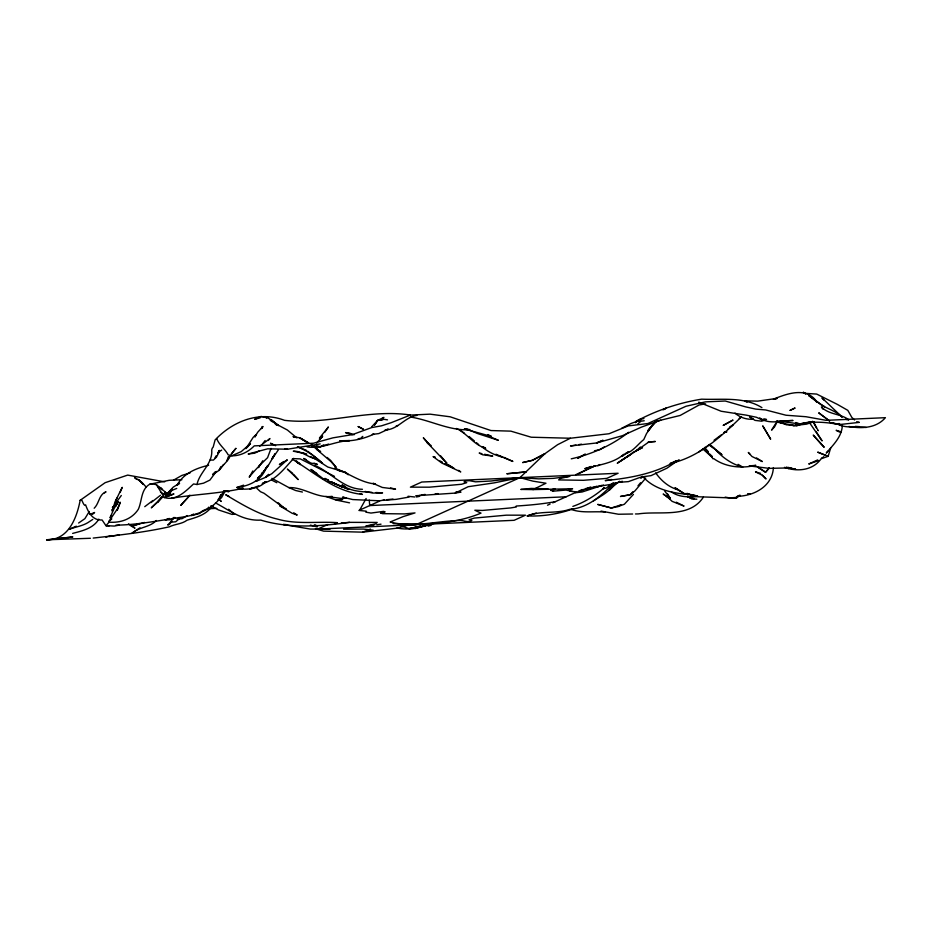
<?xml version="1.0" encoding="UTF-8"?>
<svg xmlns="http://www.w3.org/2000/svg" width="932" height="932" viewBox="0 0 932 932"><rect width="100%" height="100%" fill="white"/><g stroke="black" fill="none" stroke-linecap="round" stroke-linejoin="round"><path stroke-width="1.4" d="M90.392 538.277L46.6 539.791C68.374 540.292 76.774 517.982 80.152 500.321L81.83 500.228C82.482 501.416 84.428 507.125 85.593 504.806C88.249 512.355 92.583 520.627 102.101 519.986L105.957 525.683L109.032 522.176C120.321 523.062 131.773 519.322 138.32 509.315C142.153 500.938 140.767 489.451 149.679 484.256L153.023 483.871L156.483 484.803L164.335 497.548C176.428 501.171 185.55 491.222 193.553 483.953L196.978 484.512C199.553 471.953 212.822 464.043 211.739 449.958C212.193 447.966 212.461 447.908 213.183 447.092L215.106 439.939C232.802 421.217 259.247 410.581 284.551 420.344C326.608 425.19 368.105 408.764 410.08 414.973M827.814 451.263L826.276 453.045C833.231 444.809 842.144 436.572 842.342 424.957M773.397 467.573C772.465 486.271 754.174 495.917 737.235 496.348L739.752 495.183M830.773 447.675L828.14 456.307L821.686 458.556L823.702 456.692M114.624 504.946L115.114 503.385M228.34 456.715L227.024 460.723L229.552 456.226M271.026 448.42L267.589 457.67C261.158 463.903 254.739 470.194 249.217 477.172L252.84 470.975M117.281 510.363L120.31 502.266L117.583 508.581L108.776 521.629L111.817 518.879M120.158 492.457L122.197 487.354L115.883 500.204M224.216 491.117L219.742 497.047L221.164 494.647L219.09 499.401C209.385 511.423 193.087 515.92 178.292 517.668C157.636 520.848 136.853 524.891 115.941 525.17M113.914 506.204L112.283 510.992L113.914 506.204L112.364 507.404L113.529 506.589L113.25 507.777L115.172 501.439L117.327 497.676M259.539 465.103L258.42 467.608L262.789 460.746M220.768 466.746L219.09 470.357L212.799 474.586M570.058 490.232L569.615 491.176L576.943 491.886L552.699 502.861M366.125 498.492L359.95 509.618M261.81 427.963L262.521 426.541L261.461 428.58L262.94 426.541L257.663 432.273L254.949 436.968L256.218 434.51L253.189 437.353L245.897 448.665M777.439 421.264L774.597 426.833L771.556 430.141L775.925 423.21M225.16 491.152L221.397 497.898L218.205 499.412L219.754 497.805L218.309 500.03L221.164 494.647M219.02 451.1L217.75 453.5L219.509 450.401M274.882 454.105L268.136 465.86L263.628 471.709L268.043 465.324L265.131 469.612L267.309 466.105M274.963 453.907L272.505 458.369L278.412 449.76M230.46 455.154C228.34 461.526 222.399 464.928 219.09 470.357L223.552 464.544M214.873 458.078L216.317 455.643M217.773 453.208L219.23 450.773M654.8 422.021L648.031 430.642L651.445 426.169M89.262 511.505L84.882 518.67L78.614 523.027M271.666 459.092L273.123 456.75M769.343 467.736L765.556 472.244L757.378 466.85M115.615 502.162L116.349 501.055M98.815 519.124C93.456 528.409 82.191 530.902 72.638 533.395M324.685 432.39L328.379 426.984L319.42 438.11L322.472 435.64M111.479 515.652L110.023 517.749L114.182 508.336L118.562 501.556L115.626 506.169L117.63 500.542L121.311 495.498M165.78 495.987L167.504 496.395L171.942 490.372L176.742 488.438M94.179 508.231C99.258 503.443 98.874 494.473 106.003 491.793L104.419 492.935M216.364 471.394L209.898 480.097L203.514 483.184L196.978 484.512M262.894 443.434L265.119 440.533M703.334 497.234C689.121 518.705 659.611 510.643 638.28 513.916L635.461 513.963M177.266 484.768C183.79 473.27 196.337 468.109 208.651 465.266M172.012 521.07L169.321 524.46L167.713 525.031L170.754 521.92M162.04 496.744L157.555 502.243L151.287 507.858L162.518 496.709M623.764 454.292C613.431 463.519 597.82 464.952 584.818 468.691L591.238 466.443M615.353 482.741C610.215 491.409 601.548 495.673 593.486 500.88M637.989 485.805L640.575 482.741M247.003 447.651L250.452 443.609L241.225 451.624L231.66 455.806L228.2 454.863C224.95 448.875 219.16 445.053 216.678 438.564M144.751 506.682L152.848 500.519M632.863 491.77L630.312 494.706L620.537 496.465L630.312 494.706L634.983 490.849L645.748 478.104M268.23 440.521L269.965 438.541L259.632 446.218M769.18 468.12L765.556 472.244L758.508 467.584M208.78 507.136L207.288 508.825L202.5 510.829M211.471 506.926C205.879 514.918 195.941 517.493 187.111 520.161C181.775 524.203 175.146 523.935 169.496 526.778C144.588 532.37 118.807 535.166 93.212 538.067M162.681 496.628L157.555 502.243L163.182 496.313M633.445 494.368L624.37 504.247L617.928 506.577L611.392 507.998L597.855 504.445L611.392 507.998L621.05 504.841L617.928 506.577M316.565 443.015L322.647 436.397L319.618 439.287M371.588 426.914L377.623 420.414L383.902 417.385L381.852 419.062M613.687 483.032C601.886 495.416 587.719 508.173 569.732 509.338C556.241 514.021 540.723 510.433 527.232 515.909C542.622 516.584 558.198 514.091 572.761 508.977M293.72 458.393C284.598 468.074 276.408 479.922 262.731 483.417L265.853 481.623C258.781 489.067 247.562 489.766 237.94 488.846M212.682 474.458L215.304 471.743M174.051 517.353L171.721 519.765L165.185 519.881L169.321 518.448M741.289 416.942C720.786 436.91 698.814 457.309 670.061 463.542L676.469 460.734C655.243 473.654 629.811 478.151 605.252 480.621L611.695 479.491M173.469 517.971L171.721 519.765L175.251 517.528M821.546 458.148C813.275 470.555 797.477 472.07 784.499 467.351M151.042 502.616L160.444 495.3M268.637 474.365L265.585 477.37L256.009 481.355L259.108 479.293M623.473 454.979L621.959 456.447L628.785 451.659M640.342 447.034L636.253 450.843L617.264 463.216L629.846 454.886L620.467 461.084M156.378 520.499C149.772 527.442 139.113 526.941 132.029 533.197L139.998 527.792M92.536 514.301L94.598 512.483L89.798 514.452M92.746 519.45L89.6 521.501C83.472 525.986 76.016 526.662 69.131 529.318L76.296 526.184M202.232 511.144L199.471 513.532L191.41 515.606L193.483 514.033M179.41 518.588L175.717 521.757L170.801 522.223M360.952 437.97L362.804 436.386M727.845 429.291L733.006 424.887L729.814 426.961M160.479 492.038L167.504 496.395L170.544 493.797L163.881 493.552L170.544 493.797M637.896 423.792L640.971 421.182L644.233 420.763M172.304 489.335L167.166 493.68L164.813 492.096M635.368 422.72L639.061 419.586L643.93 418.55M619.57 481.262L612.091 486.609L613.629 484.815L609.144 490.29L617.345 482.613M721.275 434.906L714.04 440.265M652.144 425.388L657.083 420.542L648.031 430.642L651.014 427.287L646.587 433.45L643.779 439.566C637.628 444.378 633.294 451.519 625.116 453.802L628.646 451.624M307.082 446.871C321.715 449.271 335.287 441.069 349.651 440.568L339.749 440.743C351.737 441.675 363.189 439.054 373.895 434.172L372.252 434.428L378.811 433.578L388.341 429.139L385.091 429.99C397.836 429.803 404.523 417.152 416.919 415.381M177.464 485.001L179.573 483.277L173.247 487.11L167.166 493.68L159.989 487.541L161.83 489.754M613.011 482.962L606.161 488.147L602.888 488.776L604.484 487.634C595.28 495.638 584.504 502.36 572.854 506.391M626.793 457.344L633.014 452.381L642.521 447.546L636.253 450.843L648.8 442.013L655.289 441.488L648.253 442.036M261.449 473.433L265.084 470.276C259.865 481.308 248.18 486.166 236.705 487.529L243.59 485.153M268.649 474.959L265.585 477.37L271.911 473.619L287.301 459.825L285.017 461.375M251.99 487.564L249.927 489.149L258.665 485.828M80.152 500.321L105.118 482.694L127.684 475.099L164.673 481.856M739.216 418.538L741.499 416.907M221.676 450.086L219.323 451.624L216.48 457.134L213.405 460.082L210.073 460.047M635.845 421.45C656.186 410.43 678.846 402.775 701.679 399.164C721.846 400.061 743.922 396.391 761.922 407.622M187.344 515.582L182.078 518.67L177.15 519.112M690.822 496.511L734.008 498.014L737.224 497.42L730.606 497.805L735.604 498.294L740.381 495.428M604.262 446.941L600.057 449.562L594.5 450.797M628.552 432.308C611.8 445.356 592.239 454.152 571.246 458.835M597.866 465.802L599.928 464.52M679.09 459.709L666.974 468.179L651.049 475.635L641.239 476.986L628.343 481.646L618.487 482.333L622.331 481.401M209.281 508.371L213.486 505.82M663.852 409.556L666.159 408.181L662.92 409.8M709.823 444.308L698.918 451.845M323.812 444.797L320.375 446.789L313.723 446.148L311.416 445.065M262.207 483.766L265.748 481.704M173.573 480.131L181.845 475.437L190.128 472.862M585.168 454.129L577.595 458.334L585.238 454.362M357.76 439.228L359.356 438.355M638.245 421.415L640.785 420.041L631.162 423.419L621.656 428.289M848.901 426.472C861.599 428.778 876.29 428.289 885.4 417.676L826.113 420.332L805.97 416.721L786.002 415.229L765.708 409.964L755.712 409.101L745.612 406.876L725.271 401.016L705.501 401.855L686.034 406.247L647.845 423.547L628.215 425.912L609.039 433.741L570.372 438.238L557.627 444.68L544.894 453.709L519.94 477.65L415.917 524.693L409.171 524.844M776.531 421.73L793.435 425.656L796.709 425.714L799.26 424.433M415.742 495.754L455.189 493.086L468.144 486.714L494.1 482.893L519.94 477.65L538.673 478.873L553.41 478.361L569.953 476.287L560.144 478.5L558.664 479.922L583.444 480.306L606.79 478.384L618.126 473.258L421.742 482.03L410.406 487.156L429.466 487.18L461.55 484.267L466.722 482.671L464.031 481.856L465.627 480.947L469.297 480.667L475.6 481.844L491.094 480.994L519.94 477.65L533.011 481.157L545.966 483.23L532.999 489.603L520.825 489.428L531.17 488.426L547.981 488.822M578.504 473.805L595 465.744L575.813 474.656M259.411 450.89L254.657 453.185L248.18 454L267.682 448.816L287.545 449.212L320.177 443.923M642.975 476.846L640.587 477.976L643.802 476.66M817.713 459.907L808.755 463.996L818.494 460.664M327.796 524.53L317.719 529.085L514.103 520.312L525.438 515.186L506.379 515.163L474.295 518.087L469.122 519.672L471.813 520.487C468.097 523.027 464.334 520.429 460.245 520.499C436.805 520.813 413.389 528.095 390.135 522.002L403.172 516.608L415.02 512.915L404.674 513.916L382.598 513.66L380.501 513.031L385.149 511.901L383.623 511.365L370.936 513.066L365.787 512.111L366.229 511.167L358.902 510.456L380.559 500.659L384.45 499.948M547.503 505.202L550.101 504.026M578.248 491.304L582.139 489.545M579.18 491.618L590.69 486.982M315.447 528.712L323.59 531.135L362.734 532.16L370.447 529.073M167.504 496.395L173.935 493.937L164.335 497.548M773.409 399.176C787.354 393.525 807.042 386.314 817.143 402.356M705.617 403.847L699.117 404.977L680.174 415.451L660.753 420.192L641.496 427.089L622.401 435.698L596.538 442.968L570.512 445.962L576.011 445.077M603.458 485.024L582.162 491.968L575.58 492.737M596.923 486.178L588.663 489.02L583.048 489.545M139.812 523.516L131.54 526.265L128.488 523.877M328.647 444.075L320.375 446.789L316.577 445.939M596.725 486.993L601.548 485.409M794.81 425.213L797.571 424.305M814.277 421.602L806.553 424.13L793.435 425.656M774.783 399.164L777.37 398.325L757.774 401.133L744.668 400.853L746.998 402.228M765.277 420.017L761.654 421.182L754.967 420.367L749.712 416.849L753.207 419.167C746.602 419.773 739.985 417.466 734.987 413.144M527.232 515.909L536.296 513.054M144.518 522.444L131.54 526.265L134.977 528.153L132.833 526.324M724.082 432.634L726.855 431.831L724.222 432.192M401.016 525.998L409.125 528.619L415.497 528.444L433.054 523.423M398.978 528.351C410.674 530.425 422.161 526.918 433.205 523.411M260.238 417.781L254.704 419.33L261.1 416.429L267.868 417.804L278.656 425.411L287.382 430.013L296.819 437.889M105.887 537.147L111.421 535.609M396.333 528.374L407.89 525.194M796.709 425.714L799.912 424.852L797.244 424.852M622.296 481.46L611.893 484.221L585.669 488.554M428.079 526.114L431.271 525.275M657.491 420.961L660.753 420.192M416.394 497.001L419.645 496.302L419.505 495.381M412.445 527.943L420.67 526.196L409.125 528.619L428.708 524.961M765.405 419.854L763.25 420.309L759.766 418.2M811.073 421.637L799.936 423.943L776.507 420.891M119.203 525.112L114.333 526.056L105.957 525.683L109.242 525.823M271.923 478.349L288.838 487.576C303.809 487.017 316.798 498.573 332.095 496.348M215.49 502.919C230.297 510.724 242.635 521.081 260.809 520.114C289.339 528.724 320.305 526.417 349.547 522.363L377.192 522.421L375.701 523.842L365.892 526.056L373.942 525.135M555.286 501.684C542.238 504.037 529.213 505.214 516.2 506.041L516.34 506.961L510.701 507.928L482.496 510.445L474.831 510.235L480.994 513.124C453.581 524.669 422.476 524.763 393.153 523.609M553.142 490.826L550.696 490.442L555.344 489.312L553.247 488.683M409.101 497.059L396.007 499.377L382.796 500.391M234.596 514.01L232.15 514.429L218.472 509.932L210.888 505.773M420.915 495.137L425.143 494.414M149.679 484.256L169.181 480.306L181.88 479.724M109.161 536.599L118.947 534.945M455.189 493.086L461.014 492.108L455.911 491.968M578.772 444.634L581.521 444.191M376.773 524.751L381.013 524.168M558.373 490.139L560.994 489.789M171.15 498.34C195.138 494.146 219.509 493.68 243.31 488.252L240.631 488.473M53.206 539.244L72.836 536.948L46.6 539.791M362.734 532.16L398.547 527.99M396.286 425.761L397.929 425.575M392.989 499.063L386.815 499.703M552.769 491.222L565.969 490.057L572.632 491.49M737.119 497.478L730.525 498.061L725.131 497.129M334.518 523.528L337.256 523.318M341.345 523.003L349.547 522.363M435.197 493.797L438.075 493.611M381.852 420.169L377.623 420.414L374.641 424.934L377.623 420.414L384.159 419.342L387.491 419.843M779.863 421.229L793.05 420.495C782.099 420.379 769.541 424.91 759.755 418.142M209.723 508.674L216.783 508.348M566.12 496.779L369.724 505.563L369.258 500.135M231.66 455.806C240.258 456.028 248.32 451.938 254.238 445.88L313.525 443.224L332.899 437.854L352.459 434.603L371.693 427.567L381.468 425.831L391.114 422.72L410.301 415.09L430.06 414.158L450.121 416.79L490.978 430.549L510.864 431.143L531.228 437.225L570.372 438.238M532.999 489.603L572.609 488.741L568.462 488.729M632.63 514.01L618.475 514.243L601.012 511.12M793.26 424.852L786.608 424.852L779.746 422.324L783.078 422.953L778.057 422.347M469.6 429.745C448.968 430.875 430.188 420.017 410.418 417.035M379.452 500.799L352.75 499.564L342.627 497.129L345.958 497.898L341.042 498.41L329.311 496.873M330.068 529.178L310.228 529.061L283.34 524.471L286.182 524.553M337.431 522.666C317.497 521.291 296.9 524.716 277.503 519.112C258.933 514.744 242.11 504.562 225.719 494.764L229.132 496.488M696.856 499.179L691.882 499.004L687.699 496.488M293.196 458.626L300.302 458.893L334.472 476.368M605.101 512.064C593.567 511.097 582.127 513.346 571.141 509.42M371.891 492.329C361.698 491.7 350.502 491.572 342.102 484.92L345.539 486.749M375.899 492.527L382.574 492.877L372.672 493.075L365.158 491.42M343.582 529.19L363.363 529.073L373.219 530.18M804.654 393.304L816.688 394.073L837.414 404.418L847.84 410.371L851.813 417.385L854.574 419.959M747.604 493.715L750.318 493.902M866.189 427.497C856.741 425.644 846 429.046 837.414 423.897M362.42 489.288C343.722 488.997 331.338 472.757 315.167 465.499M855.355 426.367L859.362 426.658M694.142 495.836L697.544 496.092L691.206 494.566M349.547 502.837L336.126 500.065L325.897 496.441M408.053 496.278L414.81 497.001M469.693 429.594L464.357 428.965L491.432 436.444L487.96 434.568M223.529 490.919L228.818 491.618L224.519 491.001M284.854 448.793L287.545 449.212M763.809 418.981L766.5 419.493L761.549 419.598L756.388 417.268L746.287 415.148L721.135 411.245L698.767 402.158M694.142 498.632L690.088 497.828L687.746 496.243M412.666 527.85L415.497 528.444M795.707 469.378L789.043 467.911L769.238 468.365L749.188 465.907L755.899 465.359C741.639 468.563 725.865 467.386 713.796 458.672L712.968 458.777L710.102 454.257L711.978 457.169L702.984 449.073M481.902 453.663L479.188 453.057L482.718 454.804L492.748 456.086L484.617 454.268M845.813 419.33L848.516 419.948M856.613 421.777L859.316 422.382L839.662 424.538L830.214 422.697M685.463 493.529L697.544 496.092C688.585 497.467 678.915 497.187 671.378 491.933M302.411 492.049L295.63 490.512L288.838 487.576M831.565 422.697L839.662 424.538C826.591 422.254 812.995 420.938 799.936 423.943L795.846 422.522M390.485 487.914L395.541 489.149L382.318 487.448L373.301 483.487M711.932 455.946L710.254 455.515L704.674 448.187M435.291 457.158L433.065 456.587L441.908 463.088L460.757 471.918L458.637 470.345M787.878 467.305L795.497 469.355L786.119 467.375M314.2 525.031L317.661 525.963L314.934 525.124M310.414 525.112L317.218 526.964M301.304 452.544L306.756 454.105M305.638 453.779L293.312 451.193C301.863 450.738 307.583 457.274 315.494 458.8L310.228 456.529M760.594 473.351L755.503 471.86L762.446 475.308L766.034 478.932L762.399 475.215M841.235 431.854L836.144 430.316L839.627 432.099M352.366 434.696L345.539 432.611L348.941 432.879L354.067 434.825M373.161 483.277L375.48 483.988C360.521 482.776 348.393 472.897 334.541 468.12L339.761 471.138L344.805 472.058L327.808 467.025L313.735 457.985M360.125 493.634L362.443 494.414C335.194 491.84 314.643 472.71 292.194 459.15M687.56 496.651L690.123 497.537L687.804 496.418M295.269 437.458L293.009 436.63L299.766 437.807L308.41 442.7M687.035 493.343L690.88 494.764C673.941 493.308 654.975 490.232 643.01 476.741M313.956 463.076L317.451 464.462L310.682 462.983L303.646 458.486L306.22 459.639M297.553 446.836L306.546 450.401M299.347 463.169L296.784 462.144L300.372 464.59L296.236 460.723M297.425 446.789C306.71 450.552 315.272 456.447 322.53 463.344L311.043 453.733M838.835 423.489L839.697 423.85M466.676 428.976L477.953 433.683L498.352 440.277L487.063 435.489M495.964 454.245L502.861 457.146C495.276 455.562 488.24 451.857 482.193 447.069M286.299 508.79L279.856 505.936L292.089 513.252L297.203 515.058L293.685 512.786M504.002 457.391L512.891 461.445L499.843 456.039M273.938 444.879L270.478 443.248L275.639 445.706M311.428 445.03L313.723 446.148L311.393 444.75M324.93 478.372L328.402 480.097L323.334 478.827L310.915 469.402L316.775 473.433M676.271 502.197L684.041 506.088L672.135 501.358L666.753 496.383L670.236 498.9L663.176 494.042L670.178 498.62M158.265 487.168L161.737 488.904L159.989 487.541M848.819 419.75C840.314 413.424 828.909 414.868 821.383 406.946L822.979 409.148M271.62 480.062L276.816 482.718M439.986 460.944L442.514 462.272M445.042 463.588L453.896 468.225L448.071 464.555M483.312 446.999L485.63 448.222C474.085 445.123 467.223 433.531 456.424 428.464M823.818 399.991L821.977 397.882L841.934 416.907M483.254 447.08L485.537 448.339M320.631 451.507L316.461 449.201L330.755 461.422L336.172 467.386L330.615 460.408L327.085 457.449M786.492 467.293L788.787 468.633M738.109 464.357L742.757 467.13C732.226 464.299 723.15 458.125 715.799 450.005M309.075 443.364L299.766 437.807L307.921 443.038M756.469 457.927L762.329 461.573L751.973 456.494L748.303 452.451L750.097 454.373M264.385 416.616L266.738 418.118M270.257 420.367L272.598 421.87M274.94 423.373L278.458 425.621L271.433 419.936L276.373 424.957M817.585 402.123C825.1 408.565 835.188 410.033 842.097 417.175M805.656 393.852L803.337 392.209L805.365 393.7M708.926 444.902L714.821 449.084M812.879 421.648L813.543 422.114M642.474 476.38L644.594 477.93M307.7 451.263L310.03 452.975M829.643 421.043L818.715 412.829L829.317 420.833M314.748 447.663L320.049 451.659L314.888 446.789M460.28 430.153L464.52 433.38M431.248 445.694L426.996 442.467L446.941 463.355L440.498 455.713M156.483 484.803L161.795 488.962M311.137 445.216L313.769 447.29L311.626 445.449M292.671 473.316L287.359 469.087L298.17 479.596L293.592 474.353M715.846 449.888L721.962 454.746L711.279 445.857L713.935 448.28M822.839 405.49L824.599 406.946L808.685 395.483L816.688 401.739M469.052 436.491L474.4 440.976M476.532 442.77L478.675 444.564M228.643 509.245L233.781 513.707M675.304 487.762L684.239 493.599L674.954 488.065L677.354 489.591C668.267 486.865 661.103 480.493 655.697 472.932M219.451 499.832L221.222 501.439L219.404 499.494M278.214 502.767L283.363 507.462L264.001 493.249L260.541 491.735L256.929 488.403M136.608 479.409L134.546 477.51L139.835 480.749L143.47 484.43L138.087 479.432L141.641 482.147L146.208 487.063M346.238 472.815L348.3 474.714L344.7 471.685M704.592 447.442L708.262 451.659M815.768 400.935L816.7 402.251M812.634 421.252L816.956 428.603L813.951 422.522M664.644 490.919L670.248 498.375L667.359 493.599M816.339 431.912L822.071 440.883L809.127 422.138M112.935 508.977L112.166 509.816L112.935 508.977M235.878 448.397L231.392 453.919L235.878 448.397M262.148 474.19L257.535 478.256L262.148 474.19M189.883 495.335L180.82 505.307L189.883 495.335M284.167 461.503L279.472 464.509L284.167 461.503M732.82 420.169L723.337 425.318L732.82 420.169M544.894 453.709L532.323 460.338L522.747 462.54L532.323 460.338L544.894 453.709M794.88 408.088L790.115 410.348L794.88 408.088M602.922 440.323L596.538 442.968L602.864 440.382M337.792 499.89L336.126 500.065L342.708 499.366L337.792 499.89M519.858 472.501L506.822 473.759L526.196 471.907L519.858 472.501M828.14 456.307L817.877 452.23L828.14 456.307M348.929 489.475L328.379 481.11L348.929 489.475M342.172 486.982L331.839 482.112L342.172 486.982M363.398 429.279L358.214 426.576L363.398 429.279M818.366 430.561L817.481 429.955L818.366 430.561M820.603 443.481L813.24 435.093L824.203 447.267L820.603 443.481M425.132 439.729L423.326 437.795L428.837 444.238L425.132 439.729M276.781 424.887L274.952 422.86L276.792 425.004M770.578 439.03L762.865 426.064L770.578 439.03"/></g></svg>
